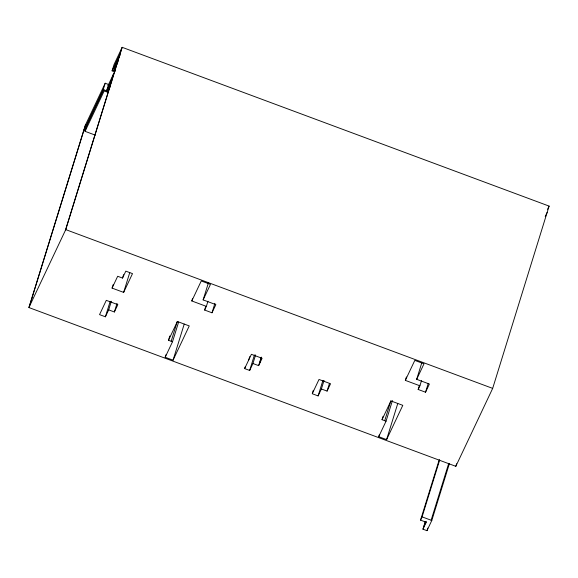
<?xml version="1.0" encoding="UTF-8"?>
<svg xmlns="http://www.w3.org/2000/svg" width="578" height="578" viewBox="0 0 578 578"><rect width="100%" height="100%" fill="white"/><g stroke="black" fill="none" stroke-linecap="round" stroke-linejoin="round"><path stroke-width="0.87" d="M103.859 89.388L86.664 125.751L85.074 131.336L95.189 135.1M114.48 71.744L112.096 70.856L114.076 64.461L122.175 47.324L549.1 206.1L492.673 388.387L455.825 466.323L28.9 307.547L85.327 125.26L105.196 83.232L108.548 84.475L113.563 73.868L111.583 80.263L106.569 90.869L103.216 89.626L83.731 130.838M29.283 306.73L85.71 124.443M87.054 124.942L85.074 131.336L104.17 90.941L107.522 92.184L110.608 85.652M103.216 89.626L105.196 83.232M106.569 90.869L108.548 84.475M115.412 71.13L113.815 70.538L115.795 64.144L120.043 55.163M107.522 92.184L109.502 85.79L111.814 80.891M111.2 81.079L113.18 74.685M65.365 230.427L121.792 48.14M28.9 307.547L65.748 229.611L122.175 47.324M112.081 288.104L117.681 276.27L122.529 278.076L125.809 271.14L132.507 273.632L123.634 292.396L112.081 288.104L113.151 284.665M105.398 316.802L108.678 309.866L114.372 311.983L117.84 304.642L106.294 300.343L99.546 314.627L105.398 316.802L110.188 301.326M108.678 309.866L111.344 301.268M122.529 278.076L123.598 274.637M114.372 311.983L117.031 303.385M123.634 292.396L129.754 272.621M178.631 321.989L172.511 341.764L168.494 340.269L169.824 335.97M168.494 340.269L177.367 321.498L189.252 325.92L173.046 360.195L165.178 357.269L165.98 354.69M171.167 341.266L177.294 321.491M173.046 360.195L184.223 324.077M207.957 301.217L206.36 306.376L191.802 300.957L192.604 298.378M205.689 306.607L204.626 310.046L211.989 312.785L215.847 304.628L203.131 299.895L208.456 282.7M211.989 312.785L214.915 303.327M255.606 354.906L252.94 363.519L249.66 370.455L244.639 368.591L245.173 366.864M248.692 360.022L249.754 356.583M249.66 370.455L254.457 354.95M252.94 363.519L258.633 365.636L261.032 357.883M259.399 364.003L261.531 357.125M312.517 392.874L313.319 390.295M318.11 395.916L321.39 388.98L327.076 391.096L330.551 383.749L319.005 379.457L312.25 393.734L318.11 395.916L322.9 380.44M321.39 388.98L324.048 380.382M327.076 391.096L329.474 383.351M392.44 400.547L386.053 421.181L382.036 419.693L383.106 416.247M382.036 419.693L390.916 400.922L402.794 405.337L386.588 439.612L378.72 436.686L379.255 434.967M384.717 420.683L390.836 400.908M386.588 439.612L397.765 403.502M421.507 380.642L419.91 385.793L405.344 380.382L406.413 376.943M419.505 385.172L418.169 389.471L425.538 392.209L429.396 384.045L416.673 379.312L421.73 362.977M425.538 392.209L428.197 383.611M449.424 463.534L431.809 520.438L426.969 530.676L422.952 529.181L426.232 522.245L420.538 520.128L439.222 459.777M420.538 520.128L422.085 516.869L439.699 459.958M422.952 529.181L425.357 521.421M423.334 528.364L425.473 521.472M425.459 523.878L426.261 521.291M426.969 530.676L427.771 528.09M431.809 520.438L431.123 520.229L448.738 463.325M455.825 466.323L456.627 463.737M112.096 70.856L119.812 54.534M113.815 70.538L118.064 61.564M165.178 357.269L172.511 341.764M191.802 300.957L201.252 280.966L210.457 284.39L203.131 299.895M204.626 310.046L206.36 306.376M244.639 368.591L251.394 354.307L262.101 358.295L258.633 365.636M378.72 436.686L386.053 421.181M405.344 380.382L414.802 360.39L424.006 363.808L416.673 379.312M418.169 389.471L419.91 385.793M547.583 209.308L549.1 206.1M545.22 216.512L547.12 212.494M107.826 85.168L109.502 85.79M85.327 125.26L86.664 125.751M65.748 229.611L492.673 388.387M422.085 516.869L431.123 520.229"/></g></svg>
